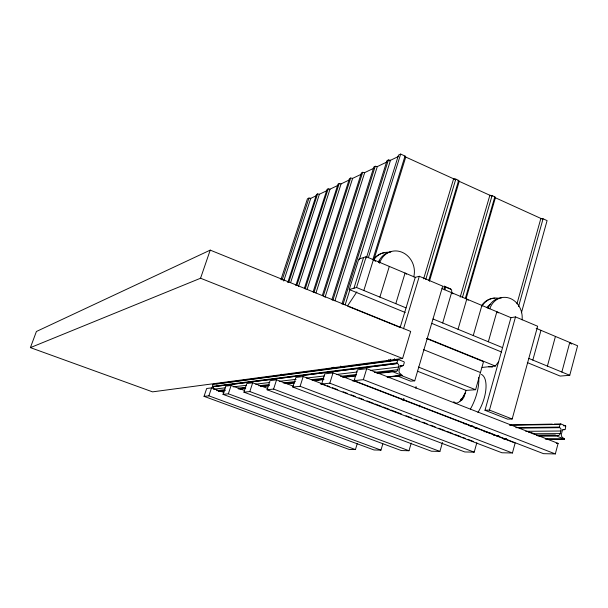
<?xml version="1.0" encoding="UTF-8"?>
<svg xmlns="http://www.w3.org/2000/svg" width="608" height="608" viewBox="0 0 608 608"><rect width="100%" height="100%" fill="white"/><g stroke="black" fill="none" stroke-linecap="round" stroke-linejoin="round"><path stroke-width="0.91" d="M444.372 289.796L444.152 286.178L450.764 288.967L451.66 290.039L451.729 293.672M558.486 435.495L555.264 435.495L564.498 439.12L561.891 436.833A2.918 2.485 84.9 0 1 561.42 434.089L562.104 431.505A2.318 1.968 84.8 0 1 564.65 429.62L565.22 429.4L565.782 426.01L560.842 423.951L560.052 424.414L559.345 427.074L559.702 427.667A2.318 1.976 84.7 0 1 560.865 431.011L560.181 433.603A2.926 2.493 84.9 0 1 558.486 435.495L536.704 435.556M398.673 359.685A0.775 0.699 81.3 0 0 397.799 360.149L396.971 362.9L397.358 363.523A2.417 2.181 81.8 0 1 398.582 367.034L397.784 369.717A3.048 2.751 82 0 1 395.869 371.648L392.525 371.199L392.312 371.579L402.45 375.554L399.616 373.122A3.048 2.744 82.2 0 1 399.144 370.249L399.942 367.574A2.417 2.174 81.9 0 1 402.785 365.674L403.423 365.454L404.244 362.702A0.768 0.692 81.5 0 0 403.803 361.714L398.673 359.685L216.364 383.815M527.318 362.588L560.188 376.078L569.757 375.296L577.6 345.777L536.172 328.312M555.324 453.933L558.114 443.376L366.715 368.684L357.42 369.831L354.099 380.646L543.514 453.674L555.324 453.933L363.356 379.673L352.321 380.844M561.86 372.043L569.764 342.471L571.649 344.067M547.405 366.092L555.431 336.429M512.43 452.998L515.143 443.05L333.032 372.856L324.816 373.867L321.632 384.043L501.927 452.762L512.43 452.998L329.81 383.184L321.632 384.043M510.948 317.68L484.994 410.278L507.581 419.125L512.172 419.003L537.639 326.245L515.508 316.905L510.948 317.68L442.001 288.625M532.828 360.088L540.976 330.334M516.967 303.818L540.862 218.432L543.066 218.781L547.086 220.605L521.421 312.77M484.994 410.278L489.463 410.096L515.508 316.905M518.54 306.592L543.066 218.781M325.341 384.993L303.194 376.55L295.883 377.454L292.82 387.06L464.801 451.957L474.202 452.162L476.832 442.753M488.338 341.772L496.85 311.737L498.309 312.915M417.605 371.245L466.078 390.397L475.593 389.713L483.535 361.654L426.413 338.496M465.226 392.89L464.14 396.697L462.141 399.844L459.99 401.12M293.428 386.209L276.572 379.84L270.02 380.654L267.079 389.751L431.46 451.227L439.918 451.41L442.472 442.495M473.252 335.555L481.886 305.436M465.257 298.726L494.828 196.855L492.07 195.601L489.873 195.267L460.195 297.099M466.131 298.581L495.383 197.767L494.828 196.855M458.029 329.285L466.792 299.075L468.251 300.223M267.756 388.444L252.677 382.804L246.772 383.534L243.937 392.175L401.341 450.566L408.994 450.733L411.228 443.103M462.414 297.525L492.07 195.601M442.677 322.97L451.569 292.653L453.066 293.824M397.875 376.17L410.666 381.178L414.732 380.798L442.7 286.155L419.307 276.283L415.256 277.354L366.191 256.675L358.796 259.076L349.25 289.514L405.255 312.497M244.462 390.435L231.108 385.472L225.766 386.133L223.03 394.364L374.011 449.973L380.965 450.125L382.842 443.84M403.476 400.49L403.993 398.764M423.624 278.844L453.614 178.79L455.802 179.117L458.622 180.401L459.238 181.351L429.415 281.291M425.775 279.475L455.802 179.117M402.602 358.469L410.681 331.436L210.224 250.124L36.412 331.489L30.4 347.624L152.54 391.856L402.602 358.469L200.556 278.236L30.4 347.624M428.739 280.486L458.622 180.401M390.04 361.015L390.579 359.214M400.087 327.697L415.256 277.354M393.984 360.506L394.524 358.697M403.514 328.806L419.307 276.283M223.949 392.472L211.538 387.896L206.674 388.497L204.045 396.355L349.091 449.426L355.444 449.563L357.261 443.559M395.793 303.658L405.08 273.06L406.547 274.17M363.356 379.673L366.715 368.684M379.878 297.107L389.31 266.418M363.827 290.502L373.403 259.707L375.6 261.349M373.365 259.973L374.14 258.803L405.756 157.054L405.034 156.051L400.68 154.067L398.506 155.108L366.396 257.914M349.25 289.514L356.562 287.508L366.191 256.675M368.342 257.746L400.68 154.067M329.81 383.184L333.032 372.856M372.795 259.745L405.034 156.051M341.947 303.947L386.984 160.641L388.375 159.972L390.503 160.284L359.313 259.745M342.98 304.524L388.375 159.972M345.139 304.958L349.957 289.59M353.94 288.222L363.546 257.534M332.819 300.398L375.235 166.273L377.31 166.584L386.916 161.994M334.909 300.823L377.31 166.584M325.022 297.38L364.701 172.604L373.814 168.249M292.82 387.06L300.101 386.3L303.194 376.55M331.854 299.767L373.905 166.911L375.235 166.273M322.346 295.496L361.41 172.908L362.68 172.3L364.701 172.604M323.274 296.066L362.68 172.3M313.097 292.007L349.456 178.646L350.672 178.06L352.632 178.364L361.357 174.2M313.971 292.577L350.672 178.06M315.947 292.98L352.632 178.364M304.365 288.405L338.01 184.14L339.173 183.578L341.088 183.882L349.364 179.922M305.193 288.967L339.173 183.578M267.079 389.751L273.6 389.074L276.572 379.84M307.116 289.355L341.088 183.882M295.83 285.562L327.036 189.4L328.153 188.868L330.015 189.164L337.957 185.372M296.902 285.228L328.153 188.868M298.482 286.505L330.015 189.164M283.723 281.018L310.772 198.352L316.441 195.647M243.937 392.175L249.812 391.56L252.677 382.804M287.751 282.591L316.51 194.454L317.581 193.937L319.398 194.233L327.773 190.236M288.777 282.256L317.581 193.937M290.609 282.621L319.398 194.233M280.926 279.657L307.435 198.808L308.986 198.064L310.772 198.352M282.12 280.075L308.986 198.064M223.03 394.364L228.35 393.809L231.108 385.472M204.045 396.355L208.878 395.846L211.538 387.896M397.358 363.523L212.45 386.802L212.906 384.507L213.545 384.188M200.556 278.236L210.224 250.124M402.754 400.3L403.476 398.795M464.056 394.835L462.452 398.141L460.431 399.585M347.411 306.075L356.858 291.886M482.098 367.437L495.315 366.054L498.689 361.669M374.14 258.803L375.767 256.857A20.588 18.536 74 0 1 384.446 252.677M389.112 160.945L398.438 156.492M212.906 384.507L397.799 360.149M212.268 386.407L396.971 362.9M212.45 386.802L397.229 363.478M400.596 365.796L403.423 365.454M399.958 366.016L402.785 365.674M400.087 366.062L402.914 365.72M213.385 389.242L225.606 387.775M233.13 386.87L246.293 385.297M255.694 384.165L269.792 382.478M279.194 381.353L296.111 379.324M306.455 378.085L324.315 375.942M336.536 374.475L357.223 371.997M370.378 370.416L398.582 367.034M216.532 390.648L224.983 389.675M238.131 388.155L245.64 387.288M258.788 385.768L269.124 384.575M283.206 382.949L295.42 381.535M311.38 379.696L323.593 378.282M340.495 376.329L356.463 374.49M374.3 372.43L397.784 369.717M218.462 391.066L225.051 390.313M238.237 388.816L245.769 387.957M260.84 386.24L269.314 385.274M285.319 383.45L294.736 382.379M312.626 380.334L323.927 379.05M342.76 376.907L355.946 375.402M376.664 373.038L392.669 371.214M218.211 391.21L224.8 390.465M238.921 388.862L245.51 388.109M260.566 386.399L269.04 385.434M285.038 383.618L294.454 382.546M313.28 380.41L323.631 379.232M342.456 377.089L355.627 375.592M377.279 373.137L392.335 371.427M220.202 391.278L224.914 390.746M239.978 389.044L245.624 388.406M261.63 386.597L268.219 385.852M287.044 383.724L294.576 382.873M314.351 380.646L323.76 379.582M344.478 377.241L355.771 375.964M378.366 373.411L392.487 371.815M320.34 383.937L322.232 383.739M352.465 380.555L355.3 380.258M387.425 376.884L401.592 375.387M353.567 380.555L355.452 380.357M388.39 376.899L390.275 376.702M392.16 376.504L402.511 375.417M387.129 377.196L402.184 375.622M354.038 381.36L354.92 381.269L354.494 380.76M388.976 377.75L389.477 377.697L389.082 377.15M468.836 425.63L470.729 425.592M509.618 424.886L552.307 424.103M554.2 424.072L560.842 423.951M470.014 425.995L472.857 425.95M509.823 425.296L560.052 424.414M563.608 425.828L565.508 425.798M475.046 428.26L477.888 428.222M515.774 427.69L559.345 427.074M519.794 428.154L559.702 427.667M562.75 429.643L564.764 429.666M483.998 431.695L486.841 431.665M525.753 431.323L560.865 431.011M486.841 432.539L487.365 432.531M528.595 432.227L533.421 433.337L534.972 434.477M532.676 433.747L560.181 433.603M536.628 435.206L555.583 435.146M493.704 435.541L497.496 435.526M536.34 435.404L555.286 435.351M496.675 435.875L498.575 435.868M537.426 435.769L555.431 435.723M497.177 436.073L499.077 436.065M538.901 435.974L555.97 435.936M504.731 438.877L506.631 438.877M547.458 438.953L564.551 438.984M503.508 439.06L506.358 439.067M545.27 439.151L564.254 439.189M556.297 443.369L558.114 443.376M487.897 432.531L491.842 433.588M488.596 366.761L492.396 367.057L491.834 366.419M208.878 395.846L355.444 449.563M228.35 393.809L380.965 450.125M249.812 391.56L408.994 450.733M273.6 389.074L439.918 451.41M300.101 386.3L474.202 452.162M327.112 385.67L329.772 386.68M332.432 387.691L337.744 389.72M343.056 391.75L347.487 393.437M351.029 394.79L355.46 396.477M359.009 397.83L363.432 399.517M366.981 400.87L373.183 403.233M374.954 403.91L381.155 406.273M382.926 406.95L389.128 409.313M390.898 409.99L401.531 414.04M405.962 415.735L411.274 417.757M414.823 419.11L419.246 420.797M422.796 422.15L427.219 423.837M430.768 425.19L435.199 426.877M438.74 428.23L444.942 430.593M446.713 431.27L452.914 433.633M454.685 434.31L460.887 436.673M462.658 437.35L465.318 438.368M467.978 439.379L473.29 441.408M340.427 366.153L343.961 367.521M333.754 367.232L336.391 368.25M401.006 375.41L414.732 380.798M489.463 410.096L512.172 419.003M388.52 359.754L390.283 360.453M418.41 367.05L475.593 389.713M423.556 349.661L480.457 372.529M348.285 306.432L399.92 327.37M427.052 338.375L495.315 366.054M356.562 287.508L406.053 307.884M433.025 318.995L502.55 347.624M528.793 358.424L569.757 375.296M431.771 323.38L501.623 352.04M444.076 286.452L450.68 289.241M404.305 156.393L455.719 179.755M457.832 180.713L491.94 196.209M495.383 197.767L542.473 219.161M444.152 286.178L445.041 287.242L445.33 289.188M493.217 434.249L493.407 434.659M378.374 262.268A19.676 17.678 73.9 0 1 391.195 251.697M379.559 263.287A19.737 17.723 73.9 0 1 401.736 252.13A19.737 17.723 73.9 0 1 413.767 276.807M486.681 307.663A15.01 13.072 78.4 0 1 490.709 304.281M488.019 308.461A19.099 16.591 78.4 0 1 501.623 297.776M489.767 308.841A19.16 16.629 78.4 0 1 509.451 298.163A19.16 16.629 78.4 0 1 522.082 319.869M378.32 261.995A15.458 13.916 74 0 1 379.612 260.642M387.684 252.472A20.588 18.536 74 0 1 389.31 252.601M373.722 259.768A20.611 18.559 74 0 1 390.032 252.373M481.544 305.718A19.988 17.412 78.4 0 1 494.889 298.186M481.939 306.25A20.018 17.427 78.4 0 1 499.366 298.444M416.054 386.536A27.96 11.164 -69.3 0 1 415.887 388.352M419.923 405.148A23.986 9.751 -69.4 0 1 419.269 406.858M281.656 374.216A28.895 8.786 -68.9 0 1 280.66 375.47M478.754 377.545A30.772 13.566 -68.9 0 1 470.432 409.024M481.422 374.414A26.387 11.841 -69 0 1 477.934 412.444M465.888 423.586A26.387 11.841 -69 0 1 464.178 423.837M466.078 390.397A12.958 5.677 -68.8 0 1 459.944 401.28A12.958 5.677 -68.8 0 1 453.796 401.645M332.356 367.407A31.912 10.754 -68.6 0 1 331.185 368.798M212.542 386.832A1.657 1.588 87.5 0 1 213.598 388.55"/></g></svg>
